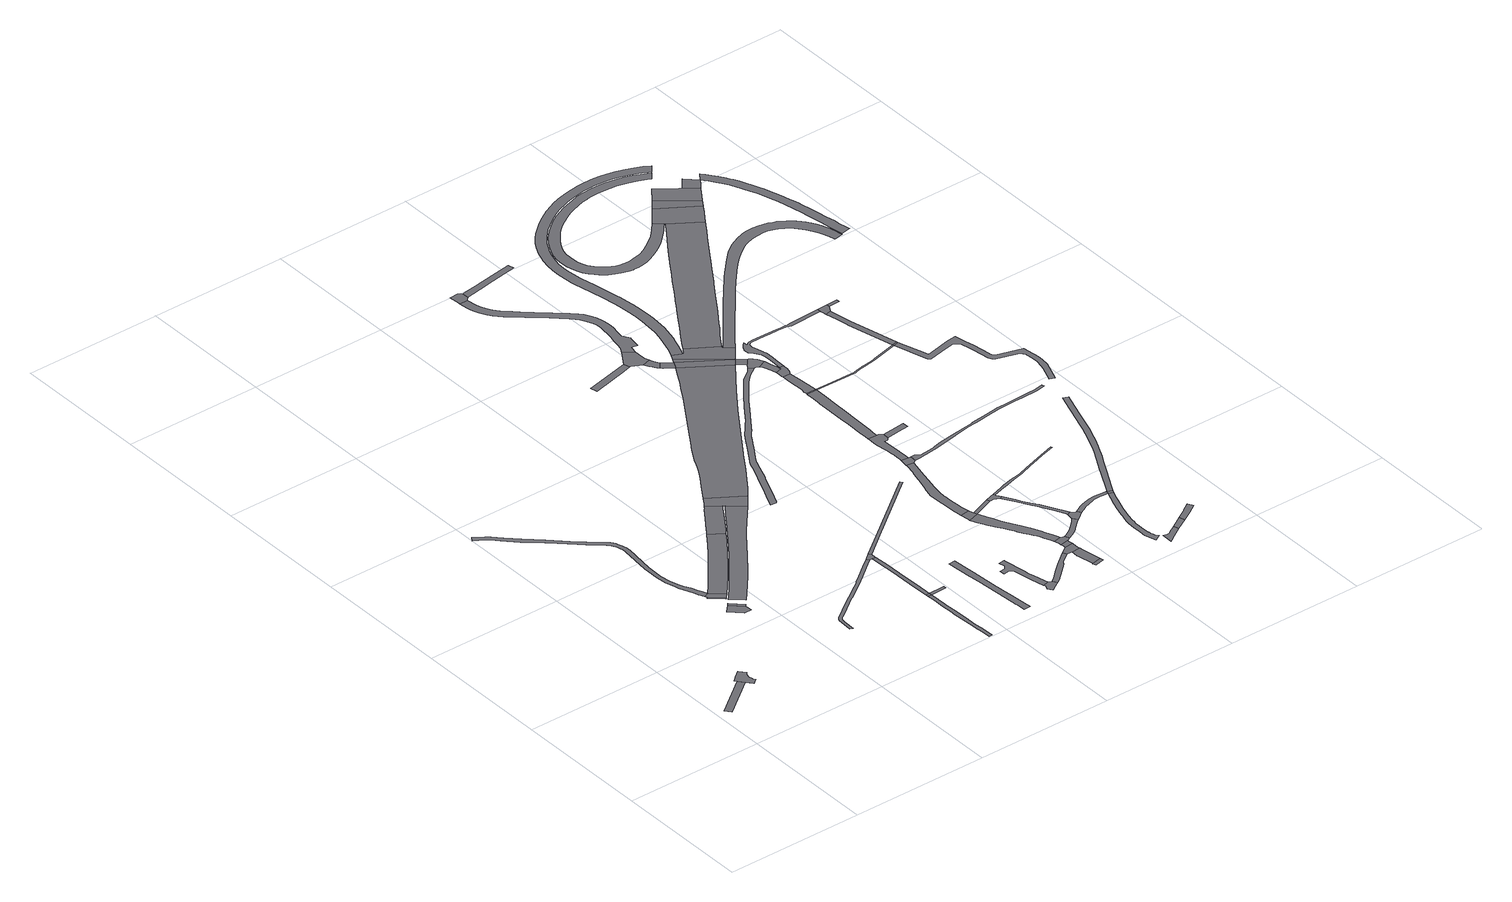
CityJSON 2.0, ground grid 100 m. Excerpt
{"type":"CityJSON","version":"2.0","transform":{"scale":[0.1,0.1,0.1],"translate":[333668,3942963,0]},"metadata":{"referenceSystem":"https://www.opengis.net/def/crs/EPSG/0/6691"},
"CityObjects":{
"road1":{"type":"Road","attributes":{"RoadStructureAttribute.sectionType":"1"},"geometry":[{"type":"MultiSurface","lod":"1","boundaries":[[[0,1,2,3]]]}]},
"road2":{"type":"Road","geometry":[{"type":"MultiSurface","lod":"1","boundaries":[[[4,5,6,7,3,2,8,9,10,11,12,13,14,15,16,17]]]}]},
"road3":{"type":"Road","attributes":{"RoadStructureAttribute.sectionType":"1"},"geometry":[{"type":"MultiSurface","lod":"1","boundaries":[[[18,19,20,21,22,23,24,25,26,27,28,29,30,31,32,33,34,35,36,37,38,39,40,41,42,43,44,45,46,47,48,49,50,51,52,53,54,55,56,57,58,59,60,61,62,63,64,65,66,67,68,69,70,71,72,73,74]]]}]},
"road4":{"type":"Road","geometry":[{"type":"MultiSurface","lod":"1","boundaries":[[[75,76,77,78,79,80,81]]]}]},
"road5":{"type":"Road","geometry":[{"type":"MultiSurface","lod":"1","boundaries":[[[82,83,84,85,86]]]}]},
"road6":{"type":"Road","geometry":[{"type":"MultiSurface","lod":"1","boundaries":[[[78,87,88,79]]]}]},
"road7":{"type":"Road","geometry":[{"type":"MultiSurface","lod":"1","boundaries":[[[85,89,74,73,86]]]}]},
"road8":{"type":"Road","attributes":{"function":"1","RoadStructureAttribute.sectionType":"7"},"geometry":[{"type":"MultiSurface","lod":"1","boundaries":[[[90,91,92,93,94,95,96,74,89,97,98,99,100,101,102,103]]]}]},
"road9":{"type":"Road","geometry":[{"type":"MultiSurface","lod":"1","boundaries":[[[104,105,106,107,108,109,110,111,112,113,114,115,116,117,118,119,120,121,122,123,124,125,126,127,128,129]]]}]},
"road10":{"type":"Road","attributes":{"RoadStructureAttribute.sectionType":"1"},"geometry":[{"type":"MultiSurface","lod":"1","boundaries":[[[130,131,132,133,134,135,136,137,138,139,140,141,142,143,144,145,146,147,148,149,150,151,152,153,154,155,156,157,158,159,160,161,162,163,164,165,166]]]}]},
"road11":{"type":"Road","geometry":[{"type":"MultiSurface","lod":"1","boundaries":[[[167,168,169,170,171,172,173,174,175,176,90,103]]]}]},
"road12":{"type":"Road","attributes":{"RoadStructureAttribute.sectionType":"1"},"geometry":[{"type":"MultiSurface","lod":"1","boundaries":[[[177,178,179,180,181,182,183,184,185,186,187,188,189,190,191,192,193,194]]]}]},
"road13":{"type":"Road","geometry":[{"type":"MultiSurface","lod":"1","boundaries":[[[195,186,185,196]]]}]},
"road14":{"type":"Road","geometry":[{"type":"MultiSurface","lod":"1","boundaries":[[[185,197,198,196]]]}]},
"road15":{"type":"Road","attributes":{"RoadStructureAttribute.sectionType":"1"},"geometry":[{"type":"MultiSurface","lod":"1","boundaries":[[[199,200,201,202,203,204,205,206,207,208,209,195,196]]]}]},
"road16":{"type":"Road","geometry":[{"type":"MultiSurface","lod":"1","boundaries":[[[210,171,170,104,129,211,212,213]]]}]},
"road17":{"type":"Road","geometry":[{"type":"MultiSurface","lod":"1","boundaries":[[[214,130,166,215,216,217,203,202,218,219,220]]]}]},
"road18":{"type":"Road","attributes":{"RoadStructureAttribute.sectionType":"1"},"geometry":[{"type":"MultiSurface","lod":"1","boundaries":[[[221,222,223,224,225,226,227,228,229,230,231,232,233,234,235,236,237,238,239,240]]]}]},
"road19":{"type":"Road","geometry":[{"type":"MultiSurface","lod":"1","boundaries":[[[241,242,243,244,245,246,247,248,249,250,251,252,253,254,255,256,257,258,259,260,261,262]]]}]},
"road20":{"type":"Road","geometry":[{"type":"MultiSurface","lod":"1","boundaries":[[[263,264,265,266,241,262,267,268]]]}]},
"road21":{"type":"Road","attributes":{"RoadStructureAttribute.sectionType":"1"},"geometry":[{"type":"MultiSurface","lod":"1","boundaries":[[[269,270,271,272,214,220]]]}]},
"road22":{"type":"Road","attributes":{"RoadStructureAttribute.sectionType":"1"},"geometry":[{"type":"MultiSurface","lod":"1","boundaries":[[[273,274,275,276,277,278,279,266,265,280,281,282,283,284,285]]]}]},
"road23":{"type":"Road","attributes":{"function":"1","RoadStructureAttribute.sectionType":"1"},"geometry":[{"type":"MultiSurface","lod":"1","boundaries":[[[286,287,288,289,290,291,292,293,294,295,296,297,298,299,300,301,302,303,304,305,306,307,213,212,308,309,310,311,312,313,314,315,316,317,318]]]}]},
"road24":{"type":"Road","attributes":{"RoadStructureAttribute.sectionType":"1"},"geometry":[{"type":"MultiSurface","lod":"1","boundaries":[[[319,320,321,322,323]]]}]},
"road25":{"type":"Road","attributes":{"RoadStructureAttribute.sectionType":"1"},"geometry":[{"type":"MultiSurface","lod":"1","boundaries":[[[324,325,326,327,328,329,330,331,332,333,334,335,336,337,338,339,340,341,342,343,344,345,346,347,348,349,350,351,352,353,354,355,356,357,358,359,360,361,362,363,364,365,366,367,368,369,370,371,372,373,374,375,376,377,378,379,380,381,382,383,384,385,386]]]}]},
"road26":{"type":"Road","geometry":[{"type":"MultiSurface","lod":"1","boundaries":[[[387,388,389,390,391,392,393]]]}]},
"road27":{"type":"Road","geometry":[{"type":"MultiSurface","lod":"1","boundaries":[[[394,395,396,397,398]]]}]},
"road28":{"type":"Road","attributes":{"RoadStructureAttribute.sectionType":"1"},"geometry":[{"type":"MultiSurface","lod":"1","boundaries":[[[399,400,401,402,403,404,405,406,407,408,409,410,411,412,413,414,415,393,392,416,417,418,419,420,421,422,423,424,425,426,427,428,429,430,431,432,433]]]}]},
"road29":{"type":"Road","geometry":[{"type":"MultiSurface","lod":"1","boundaries":[[[434,435,436,437,438,273,285,439]]]}]},
"road30":{"type":"Road","attributes":{"RoadStructureAttribute.sectionType":"1"},"geometry":[{"type":"MultiSurface","lod":"1","boundaries":[[[440,441,442,395,394,443,444,445,434,439]]]}]},
"road31":{"type":"Road","attributes":{"RoadStructureAttribute.sectionType":"1"},"geometry":[{"type":"MultiSurface","lod":"1","boundaries":[[[446,438,437,447,448,449,450]]]}]},
"road32":{"type":"Road","geometry":[{"type":"MultiSurface","lod":"1","boundaries":[[[451,452,453,454,433,432,455,456,450,449,457]]]}]},
"road33":{"type":"Road","attributes":{"RoadStructureAttribute.sectionType":"1"},"geometry":[{"type":"MultiSurface","lod":"1","boundaries":[[[458,459,460,461,462,463,464,465,466,467,468,469,470,471,472,473,474,475,476,477,478,479,389,388,480,481,482,483,484,485,486,487,488,489,490,491,492]]]}]},
"road34":{"type":"Road","attributes":{"RoadStructureAttribute.sectionType":"1"},"geometry":[{"type":"MultiSurface","lod":"1","boundaries":[[[493,494,387,393]]]}]},
"road35":{"type":"Road","geometry":[{"type":"MultiSurface","lod":"1","boundaries":[[[495,496,497,498,499,500,501]]]}]},
"road36":{"type":"Road","geometry":[{"type":"MultiSurface","lod":"1","boundaries":[[[319,323,502,503,504,505,506,507,508,509,510]]]}]},
"road37":{"type":"Road","attributes":{"RoadStructureAttribute.sectionType":"1"},"geometry":[{"type":"MultiSurface","lod":"1","boundaries":[[[509,511,512,513,514,515,516,517,518,519,520,521,522,523,524,525,526,527,528,529,530,531,532,533,534,535,536,537,538,539,540,541,542,543,498,497,544,545,546,547,548,549,550,551,552,553,554,555,556,557,558,559,560,561,562,563,564,565,566,567,568,569,570,510]]]}]},
"road38":{"type":"Road","attributes":{"RoadStructureAttribute.sectionType":"1"},"geometry":[{"type":"MultiSurface","lod":"1","boundaries":[[[571,572,573,574,504,503,575,576,577,578,579,580]]]}]},
"road39":{"type":"Road","geometry":[{"type":"MultiSurface","lod":"1","boundaries":[[[581,582,583,584,585,586,587,494,493,588,589,590,591,592,593]]]}]},
"road40":{"type":"Road","attributes":{"RoadStructureAttribute.sectionType":"1"},"geometry":[{"type":"MultiSurface","lod":"1","boundaries":[[[594,595,596,597,598,599,600,601,602,603,604,605,606,607,451,457]]]}]},
"road41":{"type":"Road","geometry":[{"type":"MultiSurface","lod":"1","boundaries":[[[608,609,458,492,610,611,612]]]}]},
"road42":{"type":"Road","attributes":{"function":"1","RoadStructureAttribute.sectionType":"1"},"geometry":[{"type":"MultiSurface","lod":"1","boundaries":[[[613,614,615,616,571,580,617,618,318]]]}]},
"road43":{"type":"Road","attributes":{"RoadStructureAttribute.sectionType":"1"},"geometry":[{"type":"MultiSurface","lod":"1","boundaries":[[[619,620,621,622,623,624,625,626,627,628,629,630,631,632,633,581,593]]]}]},
"road44":{"type":"Road","geometry":[{"type":"MultiSurface","lod":"1","boundaries":[[[634,635,636,637,638,639,640,641,642,643,644,645,646,647,648,608,612,649,650,651,652,653,654,655]]]}]},
"road45":{"type":"Road","geometry":[{"type":"MultiSurface","lod":"1","boundaries":[[[598,656,657,658,659,660,661,662,628,627,663,664,599]]]}]},
"road46":{"type":"Road","attributes":{"RoadStructureAttribute.sectionType":"1"},"geometry":[{"type":"MultiSurface","lod":"1","boundaries":[[[499,665,666,667,668,669,670,671,672,673,674,500]]]}]},
"road47":{"type":"Road","geometry":[{"type":"MultiSurface","lod":"1","boundaries":[[[317,675,613,318]]]}]},
"road48":{"type":"Road","attributes":{"RoadStructureAttribute.sectionType":"1"},"geometry":[{"type":"MultiSurface","lod":"1","boundaries":[[[676,677,678,679,680,681,682,683,684,685,686,687,688,689,690,691,692,638,637]]]}]},
"road49":{"type":"Road","geometry":[{"type":"MultiSurface","lod":"1","boundaries":[[[613,675,693,694]]]}]},
"road50":{"type":"Road","attributes":{"RoadStructureAttribute.sectionType":"1"},"geometry":[{"type":"MultiSurface","lod":"1","boundaries":[[[695,696,697,634,655]]]}]},
"road51":{"type":"Road","attributes":{"function":"1","RoadStructureAttribute.sectionType":"1"},"geometry":[{"type":"MultiSurface","lod":"1","boundaries":[[[693,698,699,700,701,702,703,704,705,706,707,708,709,710,711,712,713,714,715,716,717,694]]]}]},
"road52":{"type":"Road","attributes":{"RoadStructureAttribute.sectionType":"1"},"geometry":[{"type":"MultiSurface","lod":"1","boundaries":[[[718,719,720,721,722,723,724,725,726,727,728,729,730,731,732,733,734,735,736,737,738,739,659,658]]]}]},
"road53":{"type":"Road","geometry":[{"type":"MultiSurface","lod":"1","boundaries":[[[740,741,683,682]]]}]},
"road54":{"type":"Road","attributes":{"RoadStructureAttribute.sectionType":"6"},"geometry":[{"type":"MultiSurface","lod":"1","boundaries":[[[742,743,744,745,746,747,748,749,750,751]]]}]},
"road55":{"type":"Road","attributes":{"RoadStructureAttribute.sectionType":"1"},"geometry":[{"type":"MultiSurface","lod":"1","boundaries":[[[752,753,754,755,756,757,758,759,760,761,762,763,764,765,766,767,768,769,770,771,772,773,774,775,776,777,778,779,780,781,782,783,784,785,786,787,788,789,727]]]}]},
"road56":{"type":"Road","geometry":[{"type":"MultiSurface","lod":"1","boundaries":[[[790,791,675,317,792,793,794]]]}]},
"road57":{"type":"Road","attributes":{"RoadStructureAttribute.sectionType":"1"},"geometry":[{"type":"MultiSurface","lod":"1","boundaries":[[[795,796,797,798,741,740,799,800,801,802]]]}]},
"road58":{"type":"Road","attributes":{"RoadStructureAttribute.sectionType":"1"},"geometry":[{"type":"MultiSurface","lod":"1","boundaries":[[[803,804,805,806,807,808,809,810,811,812,813,814,815,816,817,818,819,820,585,584]]]}]},
"road59":{"type":"Road","geometry":[{"type":"MultiSurface","lod":"1","boundaries":[[[821,822,823,824,825,826,827,828,829,830,831,832,833,790,794,324,386]]]}]},
"road60":{"type":"Road","attributes":{"RoadStructureAttribute.sectionType":"1"},"geometry":[{"type":"MultiSurface","lod":"1","boundaries":[[[826,834,835,836,837,838,839,840,841,842,843,844,827]]]}]},
"road61":{"type":"Road","geometry":[{"type":"MultiSurface","lod":"1","boundaries":[[[845,840,839,846,847,802,801,848,849,850,851,852,853,854]]]}]},
"road62":{"type":"Road","geometry":[{"type":"MultiSurface","lod":"1","boundaries":[[[855,856,751,750]]]}]},
"road63":{"type":"Road","geometry":[{"type":"MultiSurface","lod":"1","boundaries":[[[789,857,858,728,727]]]}]},
"road64":{"type":"Road","attributes":{"RoadStructureAttribute.sectionType":"6"},"geometry":[{"type":"MultiSurface","lod":"1","boundaries":[[[859,860,861,862,863,856,855]]]}]},
"road65":{"type":"Road","attributes":{"RoadStructureAttribute.sectionType":"1"},"geometry":[{"type":"MultiSurface","lod":"1","boundaries":[[[864,865,866,867,868,869,870,871,872,873,874,875,876,877,878,879,880,881,882,883,884,885,886,887,888,889,890,891,892,893,894,895,896,897,898,899,611,610]]]}]},
"road66":{"type":"Road","attributes":{"RoadStructureAttribute.sectionType":"1"},"geometry":[{"type":"MultiSurface","lod":"1","boundaries":[[[900,901,902,903,904,905,906,907,908,909,910,911,912,740,682,913,914,915,916,917,918,919,920,921,922,923]]]}]},
"road67":{"type":"Road","geometry":[{"type":"MultiSurface","lod":"1","boundaries":[[[924,925,926,927,928,929,930,931,932,933,934,935,936,937,938,939,940,941,942,943,944,945,946,947,948,949,950,951,952,953,954,955,956,957,958,959,960,961,962,963,845,854,964,965,966,967,968,969,970,971,972,973,974,975,976,977,978,979,980,981,982,983,984,985,986,987,988,989,990,991,992,993,994,995,996]]]}]},
"road68":{"type":"Road","attributes":{"RoadStructureAttribute.sectionType":"1"},"geometry":[{"type":"MultiSurface","lod":"1","boundaries":[[[857,997,998,999,1000,1001,1002,1003,1004,1005,1006,1007,1008,1009,1010,1011,1012,1013,1014,1015,1016,1017,1018,1019,1020,1021,1022,1023,1024,1025,1026,858]]]}]},
"road69":{"type":"Road","attributes":{"function":"1","RoadStructureAttribute.sectionType":"1"},"geometry":[{"type":"MultiSurface","lod":"1","boundaries":[[[1027,1028,1029,1030,1031,1032,1033,1034,1035,1036,1037,1038,1039,1040,1041,1042,1043,1044,1045,709,708,1046,1047,1048,1049,1050,1051,1052,1053,1054,1055,1056,1057,1058,1059,1060,1061,1062,1063,1064,1065,1066,1067]]]}]},
"road70":{"type":"Road","attributes":{"function":"1","RoadStructureAttribute.sectionType":"1"},"geometry":[{"type":"MultiSurface","lod":"1","boundaries":[[[1068,1069,1070,1071,1072,1073,1074,1075,1076,1077,1078,1079,1080,1081,1082,1083,1084,1085,1086,1087,1088,1089,1090,1091,1092,1093,1094,1095,1096,1097,1098,1099,1100,1101,1102,1103,1104,1105,1106,1107,1108,1109,1110,1111,1112,1113,1114,1115,717,716,1116,1117,1118,1119,1120,1121,1122,1123,1124,1125,1126,1127,1128,1129,1130,1131,1132,1133,1134,1135,1136,1137,1138,1139,1140,1141,1142,1143,1144,1145,1146,1147,1148,1149,1150,1151,1152,1153,1154,1155,1156,1157,1158,1159,1160,1161,1162,1163,1164,1165,1166,1167,1168,1169,1170,1171,1172,1173,1174,1175,1176,1177,1178,1179,1180]]]}]},
"road71":{"type":"Road","geometry":[{"type":"MultiSurface","lod":"1","boundaries":[[[1181,1182,900,923]]]}]},
"road72":{"type":"Road","attributes":{"RoadStructureAttribute.sectionType":"1"},"geometry":[{"type":"MultiSurface","lod":"1","boundaries":[[[1183,1184,1185,1186,1187,1188,1189,1190,1191,1192,900,1182]]]}]},
"road73":{"type":"Road","geometry":[{"type":"MultiSurface","lod":"1","boundaries":[[[1193,1194,1195,1188,1187,1196,1197,1198,1199,924,996]]]}]},
"road74":{"type":"Road","attributes":{"function":"1","RoadStructureAttribute.sectionType":"1"},"geometry":[{"type":"MultiSurface","lod":"1","boundaries":[[[1200,1201,1202,1203,1204,1205,1206,1207,1208,1209,1210,1211,1212,1213,1214,1215,1216,1217,1218,1219,1220,1221,1222,1223,1224,1225,1226,1227,1228,1229,1230,1231,1232,1233,1234,1235,1236,1237,1238,1239,1240,1241,1242,1243,1244,1245,1246,1247,1248,1249,1250,1251,1252,1253,1254,1255,1256,1257,1258,1259,1260,1261,1262,1263,1264,1265,1266,1267,1268,1269,1270,1271,1272,1273,1274,1275,1276,1277,1278,1279,1280,1281,1282,1283,1284,1285,1286,1287,1288,1289,1290,1291,1292,1293,1294,1295,1296,1297,1298,1299,1300,1301,1302,1303,1304,1305,1306,1307,1308,1309]]]}]},
"road75":{"type":"Road","attributes":{"function":"1","RoadStructureAttribute.sectionType":"1"},"geometry":[{"type":"MultiSurface","lod":"1","boundaries":[[[702,1310,1311,1312,1313,1314,1315,1316,1317,1318,1319,1320,1321,1322,1323,1324,1325,1326,1327,1328,1329,1330,1331,1332,1333,1334,1335,1336,1337,1338,1339,1340,1341,1342,1343,1344,1345,1346,1347,1348,1349,1350,1351,1352,1353,1354,1355,1356,1357,1358,1359,1360,1361,1362,1363,1364,1365,1366,1367,1368,1369,1370,1371,1372,1373,1374,1375,1376,1377,1378,1379,1380,1381,1382,1383,1384,1385,1386,1387,1388,1389,1390,1391,703]]]}]},
"road76":{"type":"Road","geometry":[{"type":"MultiSurface","lod":"1","boundaries":[[[1392,1393,1199,1198]]]}]},
"road77":{"type":"Road","attributes":{"RoadStructureAttribute.sectionType":"1"},"geometry":[{"type":"MultiSurface","lod":"1","boundaries":[[[1394,1395,1396,1397,1398,1399,1400,1401,1402,1403,1404,1405,1406,1407,1408,1409,1410,1411,1412,1413,1414,1415,1416,1417,1418,1419,1181,923,1420,1421,1422,1423,1424,1425,1426,1427,1428,1429,1430,1431,1432,1433,1434,1435,1436,1437,1438,1439,1440,1441,1442,1443,1444,1445,1446,1447,1448,1449,1450,1451,1452,1453,1454,1455,1456]]]}]},
"road78":{"type":"Road","geometry":[{"type":"MultiSurface","lod":"1","boundaries":[[[1457,1458,1459,1460,1309,1308,1461,1462,1463,1067,1066,1464,1465,1466,1467]]]}]},
"road79":{"type":"Road","attributes":{"function":"1","RoadStructureAttribute.sectionType":"1"},"geometry":[{"type":"MultiSurface","lod":"1","boundaries":[[[1468,1469,1470,1457,1467]]]}]},
"road80":{"type":"Road","geometry":[{"type":"MultiSurface","lod":"1","boundaries":[[[1471,1472,1473,1474,1469,1468,1475,1476,1477,1478,1479,1480,1481]]]}]},
"road81":{"type":"Road","geometry":[{"type":"MultiSurface","lod":"1","boundaries":[[[1482,1479,1478,1483,1484,1485]]]}]},
"road82":{"type":"Road","geometry":[{"type":"MultiSurface","lod":"1","boundaries":[[[1486,1487,1488,1489,1490,1491,1492,1493,1494,1495,1496,1497,1498,1499,1500,1501,1502,1503,1504,1505,1506,1507,1508,1509,1510,1511,1512,1513,1514,1515,1516,1517,1518,1519,1520,1521,1522,1523,1524,1525,1526,1527,1528,1529,1530,1531,1532,1533,1534,1535,1536,1537,1538,1539,1540,1541]]]}]}
},
"vertices":[
[69,409,0],[99,369,0],[364,568,0],[333,607,0],
[403,693,0],[381,675,0],[364,661,0],[321,623,0],[399,524,0],[434,552,0],[428,563,0],[426,574,0],[423,584,0],[421,596,0],[421,609,0],[425,623,0],[432,636,0],[441,648,0],
[775,1516,0],[765,1540,0],[745,1587,0],[724,1629,0],[715,1647,0],[706,1669,0],[688,1732,0],[681,1805,0],[682,1926,0],[708,2149,0],[707,2180,0],[700,2213,0],[689,2247,0],[684,2259,0],[675,2273,0],[664,2289,0],[649,2304,0],[582,2361,0],[552,2387,0],[513,2421,0],[367,2566,0],[255,2667,0],[176,2750,0],[122,2807,0],[96,2827,0],[25,2873,0],[5,2844,0],[75,2798,0],[98,2781,0],[145,2732,0],[231,2642,0],[344,2540,0],[405,2487,0],[493,2398,0],[533,2363,0],[560,2340,0],[628,2281,0],[642,2268,0],[650,2256,0],[657,2245,0],[661,2235,0],[671,2205,0],[677,2177,0],[678,2151,0],[652,1928,0],[650,1803,0],[659,1727,0],[678,1654,0],[686,1632,0],[704,1589,0],[712,1567,0],[726,1533,0],[739,1499,0],[740,1497,0],[750,1473,0],[755,1461,0],[792,1477,0],
[888,1163,0],[889,1183,0],[889,1207,0],[889,1217,0],[805,1294,0],[757,1241,0],[840,1164,0],
[755,1435,0],[843,1354,0],[844,1354,0],[852,1364,0],[762,1443,0],
[902,1232,0],[819,1309,0],
[882,1397,0],
[1191,1982,0],[1124,1888,0],[1067,1813,0],[997,1724,0],[931,1642,0],[872,1570,0],[848,1541,0],[931,1453,0],[1008,1545,0],[1104,1666,0],[1147,1722,0],[1163,1744,0],[1245,1852,0],[1289,1914,0],
[1476,2156,0],[1416,2073,0],[1370,2008,0],[1219,1798,0],[1198,1770,0],[1169,1732,0],[1165,1727,0],[1162,1723,0],[1085,1624,0],[941,1447,0],[869,1364,0],[849,1341,0],[934,1267,0],[977,1316,0],[1044,1395,0],[1099,1460,0],[1179,1560,0],[1205,1595,0],[1267,1676,0],[1282,1695,0],[1343,1775,0],[1347,1781,0],[1402,1852,0],[1466,1927,0],[1524,1995,0],[1583,2063,0],
[1796,1148,0],[1786,1139,0],[1726,1093,0],[1644,1030,0],[1593,991,0],[1581,980,0],[1548,956,0],[1504,928,0],[1449,889,0],[1396,853,0],[1330,807,0],[1294,780,0],[1264,757,0],[1257,750,0],[1252,742,0],[1247,730,0],[1239,617,0],[1262,608,0],[1263,696,0],[1267,726,0],[1272,733,0],[1281,741,0],[1288,746,0],[1294,751,0],[1311,763,0],[1360,799,0],[1412,837,0],[1457,867,0],[1469,875,0],[1545,928,0],[1599,966,0],[1621,983,0],[1663,1016,0],[1715,1057,0],[1768,1096,0],[1797,1119,0],[1811,1128,0],
[1316,1951,0],[1406,2080,0],[1447,2140,0],[1464,2163,0],[1371,2230,0],[1353,2205,0],[1350,2206,0],[1262,2080,0],[1253,2069,0],[1201,1995,0],
[1894,11,0],[1889,93,0],[1885,149,0],[1884,166,0],[1880,270,0],[1877,356,0],[1875,417,0],[1874,458,0],[1872,586,0],[1844,585,0],[1846,527,0],[1848,447,0],[1850,356,0],[1851,340,0],[1860,153,0],[1862,120,0],[1866,71,0],[1869,10,0],
[1844,608,0],[1869,609,0],
[1987,590,0],[1986,612,0],
[1868,728,0],[1866,853,0],[1861,1014,0],[1855,1126,0],[1829,1125,0],[1830,1120,0],[1831,1106,0],[1832,1046,0],[1836,942,0],[1839,833,0],[1841,718,0],
[1392,2258,0],[1597,2079,0],[1654,2149,0],[1421,2303,0],
[1842,1183,0],[1816,1130,0],[1821,1131,0],[1825,1131,0],[1855,1129,0],[1855,1142,0],[1855,1167,0],
[2271,104,0],[2266,158,0],[2255,290,0],[2252,322,0],[2249,355,0],[2248,369,0],[2245,407,0],[2233,579,0],[2230,606,0],[2229,614,0],[2225,660,0],[2216,785,0],[2170,782,0],[2184,599,0],[2185,588,0],[2191,518,0],[2204,355,0],[2218,174,0],[2219,173,0],[2224,101,0],
[2523,244,0],[2516,270,0],[2499,354,0],[2498,356,0],[2491,395,0],[2485,429,0],[2474,496,0],[2469,534,0],[2461,582,0],[2458,597,0],[2417,591,0],[2423,548,0],[2405,525,0],[2367,521,0],[2370,485,0],[2413,489,0],[2435,471,0],[2447,398,0],[2455,354,0],[2461,324,0],[2473,272,0],[2483,233,0],
[2497,155,0],[2530,175,0],[2573,202,0],[2553,233,0],[2487,216,0],[2477,188,0],
[2027,1299,0],[2501,1663,0],[2489,1678,0],[2007,1309,0],
[2796,433,0],[2792,430,0],[2769,413,0],[2715,373,0],[2693,354,0],[2630,299,0],[2581,255,0],[2598,218,0],[2665,278,0],[2723,329,0],[2738,354,0],[2742,360,0],[2813,410,0],
[2156,3484,0],[2119,3419,0],[2118,3417,0],[2117,3415,0],[2112,3406,0],[2087,3366,0],[2068,3335,0],[2005,3233,0],[1935,3126,0],[1879,3040,0],[1827,2960,0],[1790,2905,0],[1742,2831,0],[1697,2761,0],[1662,2706,0],[1640,2665,0],[1617,2619,0],[1597,2579,0],[1572,2534,0],[1541,2483,0],[1494,2413,0],[1442,2334,0],[1705,2214,0],[1761,2294,0],[1820,2380,0],[1917,2523,0],[1922,2531,0],[2064,2738,0],[2196,2924,0],[2320,3094,0],[2399,3198,0],[2490,3316,0],[2180,3526,0],
[1950,3759,0],[1625,3680,0],[1637,3631,0],[1904,3696,0],[1962,3710,0],
[2526,3240,0],[2507,3214,0],[2427,3155,0],[2373,3088,0],[2316,3018,0],[2248,2927,0],[2183,2836,0],[2156,2798,0],[2133,2771,0],[2091,2722,0],[2072,2700,0],[2057,2681,0],[2040,2655,0],[1984,2568,0],[1935,2491,0],[1884,2412,0],[1883,2408,0],[1880,2401,0],[1864,2355,0],[1845,2307,0],[1827,2265,0],[1804,2216,0],[1759,2113,0],[1732,2053,0],[1702,1982,0],[1744,1979,0],[1754,1984,0],[1776,2038,0],[1795,2083,0],[1807,2110,0],[1837,2180,0],[1852,2217,0],[1868,2250,0],[1892,2306,0],[1918,2379,0],[1925,2396,0],[1929,2407,0],[1931,2410,0],[1939,2426,0],[1973,2478,0],[2013,2539,0],[2039,2580,0],[2059,2613,0],[2081,2646,0],[2100,2670,0],[2121,2695,0],[2136,2715,0],[2151,2736,0],[2175,2770,0],[2217,2830,0],[2251,2875,0],[2257,2883,0],[2278,2912,0],[2316,2965,0],[2380,3046,0],[2411,3084,0],[2437,3117,0],[2456,3136,0],[2471,3150,0],[2487,3165,0],[2525,3192,0],[2548,3207,0],[2560,3214,0],
[2638,1122,0],[2627,1160,0],[2561,1150,0],[2566,1101,0],[2566,1100,0],[2569,1075,0],[2646,1100,0],
[2942,239,0],[2873,225,0],[2868,222,0],[2879,202,0],[2947,216,0],
[2881,603,0],[2870,636,0],[2856,670,0],[2841,706,0],[2824,741,0],[2809,774,0],[2795,802,0],[2776,834,0],[2775,836,0],[2754,877,0],[2718,941,0],[2707,962,0],[2704,969,0],[2699,980,0],[2696,992,0],[2692,1002,0],[2674,1039,0],[2584,1032,0],[2590,1020,0],[2604,993,0],[2623,958,0],[2655,907,0],[2675,872,0],[2695,837,0],[2712,807,0],[2720,792,0],[2742,754,0],[2762,719,0],[2776,698,0],[2779,692,0],[2796,669,0],[2811,629,0],[2829,583,0],[2836,565,0],[2890,575,0],
[2913,410,0],[2912,412,0],[2910,444,0],[2909,474,0],[2849,472,0],[2849,405,0],
[2849,353,0],[2849,340,0],[2872,232,0],[2930,297,0],[2920,353,0],[2917,377,0],
[2849,489,0],[2908,501,0],[2905,515,0],[2905,519,0],[2847,509,0],
[2919,567,0],[2910,567,0],[2902,567,0],[2896,571,0],[2841,547,0],[2844,528,0],[2935,535,0],
[2636,1792,0],[2635,1783,0],[2631,1753,0],[2626,1737,0],[2619,1710,0],[2614,1691,0],[2609,1671,0],[2607,1666,0],[2595,1620,0],[2582,1574,0],[2568,1527,0],[2561,1506,0],[2559,1498,0],[2552,1466,0],[2550,1457,0],[2547,1442,0],[2547,1422,0],[2548,1408,0],[2549,1337,0],[2549,1331,0],[2552,1256,0],[2554,1226,0],[2617,1215,0],[2615,1246,0],[2613,1268,0],[2610,1313,0],[2612,1368,0],[2607,1369,0],[2612,1419,0],[2617,1461,0],[2623,1499,0],[2632,1533,0],[2656,1637,0],[2653,1638,0],[2689,1785,0],
[2799,1158,0],[2790,1181,0],
[1563,5003,0],[1566,4926,0],[1567,4913,0],[1628,4915,0],[1649,4940,0],[1647,4987,0],[1624,5005,0],
[1972,3713,0],[2043,3676,0],[2104,3693,0],[2101,3705,0],[2095,3727,0],[2091,3755,0],[2090,3783,0],[2093,3820,0],[2021,3867,0],
[2101,3862,0],[2103,3872,0],[2147,3865,0],[2163,3954,0],[2164,3955,0],[2134,4010,0],[2142,4062,0],[2150,4107,0],[2153,4142,0],[2153,4169,0],[2149,4199,0],[2145,4224,0],[2136,4257,0],[2123,4293,0],[2111,4316,0],[2096,4339,0],[2073,4366,0],[2036,4403,0],[1956,4476,0],[1868,4554,0],[1804,4613,0],[1769,4644,0],[1744,4666,0],[1725,4684,0],[1713,4698,0],[1696,4718,0],[1683,4736,0],[1667,4760,0],[1658,4782,0],[1647,4808,0],[1638,4834,0],[1633,4857,0],[1630,4887,0],[1568,4881,0],[1571,4851,0],[1578,4818,0],[1585,4790,0],[1598,4759,0],[1623,4710,0],[1644,4683,0],[1666,4657,0],[1692,4630,0],[1793,4543,0],[1907,4443,0],[1996,4355,0],[2023,4328,0],[2042,4306,0],[2056,4285,0],[2068,4261,0],[2080,4224,0],[2087,4199,0],[2089,4177,0],[2089,4148,0],[2086,4120,0],[2081,4082,0],[2073,4042,0],[2061,3989,0],[2053,3946,0],[2045,3910,0],[2043,3901,0],
[2135,3630,0],[2127,3642,0],[2114,3665,0],[2106,3688,0],[2048,3663,0],[2060,3641,0],[2074,3621,0],[2081,3609,0],[2090,3596,0],[2100,3585,0],
[2884,1153,0],[2864,1187,0],[2864,1189,0],[2864,1191,0],[2859,1206,0],[2841,1200,0],[2837,1199,0],[2811,1160,0],[2823,1160,0],[2836,1159,0],[2846,1154,0],[2855,1148,0],[2864,1141,0],
[2987,562,0],[3014,581,0],[3025,592,0],[3079,640,0],[3102,658,0],[3075,692,0],[3065,678,0],[3056,665,0],[3025,637,0],[3010,622,0],[3008,621,0],[2981,600,0],[2951,582,0],[2931,571,0],
[2643,1852,0],[2640,1818,0],[2714,1799,0],[2715,1847,0],[2698,1847,0],
[2207,3576,0],[2170,3602,0],[2153,3612,0],[2140,3624,0],[2115,3571,0],[2138,3554,0],
[2872,1130,0],[2914,1060,0],[2923,1045,0],[2976,959,0],[2993,929,0],[3011,896,0],[3046,827,0],[3079,760,0],[3084,742,0],[3109,755,0],[3052,868,0],[3013,938,0],[3008,948,0],[2954,1032,0],[2931,1073,0],
[2734,2143,0],[2716,2159,0],[2713,2163,0],[2697,2165,0],[2631,2166,0],[2630,2136,0],[2630,2106,0],[2633,2069,0],[2638,2022,0],[2642,1987,0],[2643,1954,0],[2645,1927,0],[2645,1895,0],[2645,1892,0],[2643,1858,0],[2698,1874,0],[2696,1940,0],[2694,2003,0],[2692,2081,0],[2714,2081,0],[2719,2080,0],[2733,2101,0],
[3117,670,0],[3140,686,0],[3165,703,0],[3148,731,0],[3137,731,0],[3126,736,0],[3114,746,0],[3084,725,0],[3080,706,0],
[1816,4967,0],[1817,4967,0],[1885,4978,0],[1986,4995,0],[2074,5008,0],[2066,5054,0],[1957,5036,0],[1830,5016,0],[1767,5006,0],[1724,4999,0],
[2526,3362,0],
[2697,2230,0],[2702,2231,0],[2705,2353,0],[2708,2523,0],[2710,2582,0],[2712,2688,0],[2714,2784,0],[2640,2785,0],[2639,2721,0],[2639,2660,0],[2635,2660,0],[2634,2591,0],[2635,2444,0],[2635,2382,0],[2635,2365,0],[2632,2238,0],[2631,2191,0],
[2531,3369,0],[2225,3609,0],
[2829,2111,0],[2910,2119,0],[2906,2160,0],
[2563,3409,0],[2565,3411,0],[2566,3413,0],[2600,3456,0],[2606,3464,0],[2549,3509,0],[2547,3508,0],[2545,3510,0],[2544,3512,0],[2546,3518,0],[2549,3526,0],[2345,3657,0],[2338,3646,0],[2323,3622,0],[2317,3615,0],[2314,3612,0],[2310,3613,0],[2309,3615,0],[2309,3619,0],[2244,3650,0],
[3190,717,0],[3194,720,0],[3224,734,0],[3263,750,0],[3299,762,0],[3316,766,0],[3341,768,0],[3366,769,0],[3387,767,0],[3425,762,0],[3428,787,0],[3374,793,0],[3341,794,0],[3328,794,0],[3302,791,0],[3280,787,0],[3252,780,0],[3236,776,0],[3226,772,0],[3214,768,0],[3200,760,0],[3186,753,0],
[2714,2792,0],[2640,2793,0],
[3469,197,0],[3447,183,0],[3432,182,0],[3418,185,0],[3405,189,0],[3403,107,0],[3413,116,0],[3458,144,0],[3530,188,0],[3520,228,0],
[3417,744,0],[3407,717,0],[3387,664,0],[3378,639,0],[3375,628,0],[3354,558,0],[3336,493,0],[3334,488,0],[3325,451,0],[3318,420,0],[3316,365,0],[3316,309,0],[3316,262,0],[3342,181,0],[3385,205,0],[3375,215,0],[3368,229,0],[3363,243,0],[3361,258,0],[3359,275,0],[3357,275,0],[3355,299,0],[3355,309,0],[3353,343,0],[3353,371,0],[3355,399,0],[3358,422,0],[3363,451,0],[3373,493,0],[3384,536,0],[3393,566,0],[3406,608,0],[3415,637,0],[3426,665,0],[3437,696,0],[3448,725,0],[3448,726,0],[3458,749,0],
[2586,3320,0],[2571,3331,0],[2491,3316,0],[2537,3285,0],[2552,3275,0],
[2641,2966,0],[2643,2899,0],[2643,2842,0],[2640,2814,0],[2713,2808,0],[2704,2927,0],[2697,3026,0],[2640,3025,0],
[2867,1192,0],[2960,1218,0],[2969,1221,0],[3063,1248,0],[3143,1269,0],[3239,1303,0],[3267,1313,0],[3365,1344,0],[3468,1374,0],[3465,1384,0],[3327,1342,0],[3239,1315,0],[3209,1305,0],[3128,1277,0],[3041,1261,0],[3011,1253,0],[2975,1242,0],[2945,1233,0],
[2566,3217,0],[2573,3217,0],[2575,3217,0],[2581,3216,0],[2588,3212,0],[2594,3207,0],[2653,3233,0],[2640,3263,0],[2633,3278,0],[2630,3281,0],[2614,3298,0],[2609,3302,0],[2594,3314,0],
[2600,3201,0],[2609,3185,0],[2617,3165,0],[2626,3140,0],[2631,3117,0],[2636,3092,0],[2685,3106,0],[2677,3143,0],[2668,3184,0],[2662,3207,0],[2655,3230,0],
[2689,3121,0],[2638,3070,0],[2639,3038,0],[2699,3033,0],[2705,3042,0],[2710,3053,0],[2714,3068,0],[2718,3085,0],[2718,3112,0],[2719,3120,0],
[3616,239,0],[3608,281,0],
[3469,771,0],[3436,786,0],
[3693,286,0],[3760,327,0],[3736,364,0],[3679,328,0],[3681,324,0],
[2755,1803,0],[2777,1805,0],[2906,1821,0],[3080,1855,0],[3139,1865,0],[3207,1877,0],[3248,1882,0],[3272,1885,0],[3400,1902,0],[3453,1909,0],[3473,1911,0],[3605,1914,0],[3663,1916,0],[3787,1918,0],[3850,1933,0],[3845,1951,0],[3796,1938,0],[3786,1937,0],[3775,1937,0],[3736,1935,0],[3647,1933,0],[3540,1929,0],[3468,1926,0],[3439,1922,0],[3395,1916,0],[3370,1913,0],[3318,1906,0],[3249,1898,0],[3241,1897,0],[3144,1883,0],[3088,1875,0],[2962,1855,0],[2901,1841,0],[2886,1838,0],[2776,1823,0],[2747,1846,0],
[3394,2873,0],[3214,2827,0],[3194,2821,0],[3135,2812,0],[3105,2808,0],[3097,2807,0],[3073,2803,0],[3049,2799,0],[3023,2792,0],[3009,2789,0],[2998,2789,0],[2961,2789,0],[2875,2788,0],[2904,2781,0],[2930,2781,0],[2967,2780,0],[3004,2780,0],[3022,2781,0],[3039,2786,0],[3060,2791,0],[3086,2794,0],[3108,2798,0],[3195,2812,0],[3396,2862,0],
[3270,3469,0],[3037,3457,0],[3012,3455,0],[3004,3455,0],[2966,3455,0],[2934,3455,0],[2744,3460,0],[2725,3460,0],[2715,3459,0],[2706,3455,0],[2698,3452,0],[2691,3445,0],[2684,3438,0],[2680,3471,0],[2661,3451,0],[2647,3432,0],[2639,3418,0],[2637,3413,0],[2637,3412,0],[2635,3408,0],[2635,3407,0],[2633,3393,0],[2633,3383,0],[2634,3375,0],[2635,3368,0],[2638,3364,0],[2649,3354,0],[2662,3341,0],[2672,3328,0],[2679,3314,0],[2682,3309,0],[2682,3307,0],[2686,3298,0],[2690,3281,0],[2690,3275,0],[2692,3258,0],[2692,3229,0],[2692,3215,0],[2691,3176,0],[2690,3145,0],[2721,3182,0],[2723,3253,0],[2723,3257,0],[2723,3270,0],[2722,3289,0],[2721,3298,0],[2718,3309,0],[2716,3318,0],[2715,3322,0],[2712,3333,0],[2699,3387,0],[2695,3399,0],[2693,3408,0],[2693,3412,0],[2693,3414,0],[2693,3417,0],[2695,3424,0],[2698,3430,0],[2704,3437,0],[2711,3442,0],[2721,3446,0],[2730,3447,0],[2824,3446,0],[2873,3445,0],[2932,3443,0],[2971,3443,0],[2998,3442,0],[2999,3442,0],[3007,3442,0],[3012,3440,0],[3017,3437,0],[3032,3428,0],[3271,3442,0],
[3484,799,0],[3533,892,0],[3567,956,0],[3615,1045,0],[3628,1067,0],[3649,1102,0],[3662,1129,0],[3671,1145,0],[3681,1164,0],[3700,1205,0],[3716,1240,0],[3732,1277,0],[3756,1338,0],[3771,1375,0],[3782,1407,0],[3833,1559,0],[3880,1698,0],[3895,1742,0],[3856,1755,0],[3842,1712,0],[3810,1617,0],[3759,1464,0],[3742,1414,0],[3723,1364,0],[3677,1250,0],[3652,1197,0],[3641,1173,0],[3572,1044,0],[3563,1028,0],[3459,829,0],
[3114,4788,0],[3108,4780,0],[3051,4701,0],[2975,4594,0],[2918,4513,0],[2896,4482,0],[2851,4415,0],[2800,4339,0],[2755,4274,0],[2745,4258,0],[2711,4207,0],[2677,4156,0],[2641,4102,0],[2591,4028,0],[2584,4016,0],[2520,3922,0],[2471,3848,0],[2416,3767,0],[2367,3691,0],[2561,3544,0],[2597,3599,0],[2598,3600,0],[2625,3639,0],[2662,3689,0],[2694,3737,0],[2764,3833,0],[2793,3874,0],[2809,3898,0],[2892,4021,0],[2943,4096,0],[2951,4108,0],[3031,4227,0],[3080,4298,0],[3141,4387,0],[3185,4451,0],[3228,4515,0],[3268,4573,0],[3302,4623,0],[3312,4637,0],[3323,4654,0],[3117,4793,0],
[3399,5369,0],[3345,5393,0],[3295,5413,0],[3234,5433,0],[3172,5447,0],[3116,5455,0],[3058,5460,0],[2990,5462,0],[2940,5459,0],[2934,5458,0],[2890,5453,0],[2837,5442,0],[2762,5423,0],[2714,5407,0],[2675,5391,0],[2620,5365,0],[2558,5327,0],[2506,5291,0],[2453,5248,0],[2415,5213,0],[2380,5176,0],[2349,5135,0],[2339,5120,0],[2323,5095,0],[2294,5034,0],[2281,4998,0],[2267,4955,0],[2253,4888,0],[2248,4839,0],[2246,4776,0],[2249,4713,0],[2256,4657,0],[2262,4624,0],[2270,4579,0],[2272,4572,0],[2302,4411,0],[2320,4306,0],[2325,4267,0],[2334,4179,0],[2335,4125,0],[2336,4114,0],[2335,4052,0],[2329,3980,0],[2322,3911,0],[2310,3853,0],[2294,3791,0],[2269,3713,0],[2250,3664,0],[2311,3625,0],[2317,3638,0],[2326,3662,0],[2340,3696,0],[2349,3720,0],[2359,3754,0],[2370,3788,0],[2381,3829,0],[2390,3867,0],[2398,3913,0],[2404,3955,0],[2408,3992,0],[2410,4031,0],[2411,4067,0],[2412,4118,0],[2410,4175,0],[2408,4197,0],[2406,4226,0],[2399,4290,0],[2391,4340,0],[2384,4379,0],[2365,4484,0],[2354,4540,0],[2351,4556,0],[2342,4602,0],[2330,4668,0],[2322,4718,0],[2317,4759,0],[2315,4817,0],[2319,4865,0],[2326,4904,0],[2334,4935,0],[2346,4972,0],[2361,5010,0],[2379,5047,0],[2405,5090,0],[2412,5101,0],[2429,5124,0],[2448,5148,0],[2474,5175,0],[2502,5201,0],[2540,5232,0],[2572,5256,0],[2616,5284,0],[2660,5309,0],[2705,5330,0],[2753,5348,0],[2791,5362,0],[2831,5373,0],[2878,5383,0],[2914,5389,0],[2919,5390,0],[2953,5394,0],[2993,5395,0],[3034,5395,0],[3074,5394,0],[3111,5391,0],[3164,5381,0],[3218,5368,0],[3264,5353,0],[3312,5335,0],[3350,5317,0],[3384,5301,0],[3403,5290,0],[3445,5342,0],
[3437,2875,0],[3434,2885,0],
[3390,3071,0],[3350,3236,0],[3345,3260,0],[3319,3400,0],[3319,3401,0],[3280,3394,0],[3297,3307,0],[3308,3242,0],[3314,3212,0],[3346,3074,0],
[3278,3405,0],[3279,3403,0],[3279,3401,0],[3320,3402,0],[3321,3405,0],[3347,3447,0],[3346,3473,0],
[3006,4793,0],[2957,4745,0],[2902,4702,0],[2867,4678,0],[2826,4654,0],[2787,4638,0],[2744,4625,0],[2709,4617,0],[2682,4614,0],[2675,4614,0],[2643,4614,0],[2614,4619,0],[2589,4627,0],[2562,4638,0],[2531,4656,0],[2499,4681,0],[2473,4710,0],[2450,4747,0],[2436,4777,0],[2426,4813,0],[2421,4848,0],[2421,4885,0],[2424,4920,0],[2433,4955,0],[2449,4997,0],[2467,5028,0],[2489,5062,0],[2501,5077,0],[2513,5093,0],[2540,5126,0],[2575,5157,0],[2608,5184,0],[2649,5212,0],[2687,5235,0],[2725,5255,0],[2763,5270,0],[2814,5289,0],[2863,5302,0],[2901,5308,0],[2904,5309,0],[2952,5313,0],[2993,5317,0],[3042,5317,0],[3088,5312,0],[3137,5306,0],[3178,5297,0],[3217,5287,0],[3260,5271,0],[3295,5260,0],[3330,5242,0],[3354,5229,0],[3395,5280,0],[3375,5292,0],[3335,5312,0],[3287,5333,0],[3240,5349,0],[3191,5363,0],[3145,5373,0],[3098,5379,0],[3043,5383,0],[2983,5383,0],[2936,5380,0],[2917,5377,0],[2873,5370,0],[2825,5358,0],[2774,5343,0],[2722,5323,0],[2681,5305,0],[2635,5282,0],[2587,5252,0],[2543,5219,0],[2508,5191,0],[2475,5159,0],[2445,5125,0],[2425,5097,0],[2415,5083,0],[2387,5035,0],[2368,4995,0],[2353,4955,0],[2344,4919,0],[2340,4877,0],[2340,4846,0],[2344,4810,0],[2350,4774,0],[2361,4739,0],[2378,4700,0],[2399,4668,0],[2423,4636,0],[2443,4616,0],[2487,4582,0],[2528,4560,0],[2564,4546,0],[2607,4533,0],[2646,4527,0],[2647,4527,0],[2685,4525,0],[2730,4530,0],[2766,4540,0],[2797,4552,0],[2836,4570,0],[2881,4593,0],[2922,4620,0],[2958,4646,0],[2989,4674,0],[3025,4707,0],[3060,4743,0],[3086,4774,0],[3106,4796,0],[3108,4799,0],[3053,4847,0],
[2667,3542,0],[2780,3683,0],[2841,3758,0],[2867,3789,0],[2992,3942,0],[3064,4026,0],[3095,4061,0],[3142,4115,0],[3190,4164,0],[3238,4208,0],[3274,4240,0],[3301,4261,0],[3340,4288,0],[3373,4305,0],[3405,4318,0],[3451,4330,0],[3489,4334,0],[3496,4334,0],[3526,4335,0],[3564,4331,0],[3598,4323,0],[3631,4311,0],[3665,4291,0],[3698,4266,0],[3714,4249,0],[3731,4230,0],[3760,4192,0],[3791,4139,0],[3802,4113,0],[3810,4095,0],[3827,4046,0],[3836,4001,0],[3837,4001,0],[3904,4014,0],[3902,4018,0],[3900,4033,0],[3894,4068,0],[3888,4098,0],[3884,4113,0],[3875,4144,0],[3863,4173,0],[3848,4206,0],[3832,4232,0],[3811,4262,0],[3793,4285,0],[3772,4307,0],[3763,4315,0],[3749,4327,0],[3725,4345,0],[3701,4360,0],[3673,4377,0],[3650,4387,0],[3620,4399,0],[3587,4408,0],[3554,4414,0],[3522,4415,0],[3513,4416,0],[3487,4416,0],[3454,4413,0],[3419,4406,0],[3371,4391,0],[3330,4372,0],[3293,4353,0],[3255,4328,0],[3227,4305,0],[3187,4268,0],[3147,4227,0],[3112,4189,0],[3073,4148,0],[3031,4101,0],[3004,4070,0],[2965,4024,0],[2931,3982,0],[2863,3900,0],[2811,3837,0],[2809,3834,0],[2764,3781,0],[2720,3725,0],[2627,3608,0],[2598,3571,0],[2578,3546,0],[2551,3511,0],
[3431,3452,0],[3429,3477,0],
[4001,2071,0],[4013,2106,0],[4022,2164,0],[4023,2205,0],[4007,2330,0],[3828,2385,0],[3825,2386,0],[3822,2388,0],[3820,2390,0],[3817,2392,0],[3815,2394,0],[3812,2396,0],[3810,2399,0],[3809,2402,0],[3807,2404,0],[3806,2407,0],[3805,2411,0],[3805,2412,0],[3804,2416,0],[3803,2422,0],[3787,2549,0],[3769,2626,0],[3757,2702,0],[3693,2692,0],[3506,2652,0],[3498,2677,0],[3465,2627,0],[3468,2615,0],[3484,2603,0],[3582,2623,0],[3694,2646,0],[3730,2616,0],[3748,2541,0],[3764,2418,0],[3764,2411,0],[3765,2404,0],[3767,2397,0],[3770,2390,0],[3772,2384,0],[3776,2378,0],[3780,2372,0],[3784,2366,0],[3789,2361,0],[3794,2356,0],[3800,2352,0],[3942,2308,0],[3946,2307,0],[3950,2305,0],[3953,2303,0],[3957,2301,0],[3960,2298,0],[3963,2295,0],[3966,2292,0],[3968,2288,0],[3970,2285,0],[3972,2281,0],[3974,2277,0],[3983,2203,0],[3982,2167,0],[3974,2115,0],[3963,2083,0],[3923,1970,0],[3961,1957,0],
[3155,4974,0],[3100,4905,0],[3092,4895,0],[3060,4855,0],[3111,4800,0],[3115,4799,0],[3117,4797,0],[3350,4693,0],[3407,4776,0],[3409,4780,0],[3422,4800,0],
[3453,4848,0],[3208,5041,0],[3164,4987,0],
[3286,5143,0],[3255,5103,0],[3241,5083,0],[3209,5043,0],[3509,4926,0],[3512,4931,0],[3522,4947,0],[3533,4962,0],[3441,5030,0],[3425,5043,0],[3288,5146,0],
[3469,5067,0],[3556,4992,0],[3586,5033,0],[3505,5114,0],
[3601,5014,0],[3620,4991,0],[3648,4950,0],[3670,4917,0],[3693,4874,0],[3698,4864,0],[3713,4834,0],[3733,4791,0],[3754,4738,0],[3771,4692,0],[3787,4645,0],[3806,4583,0],[3812,4561,0],[3819,4533,0],[3830,4485,0],[3844,4425,0],[3847,4409,0],[3854,4367,0],[3859,4340,0],[3863,4322,0],[3871,4270,0],[3882,4204,0],[3888,4160,0],[3894,4121,0],[3904,4053,0],[3909,4021,0],[3980,4033,0],[3978,4046,0],[3973,4070,0],[3966,4113,0],[3958,4162,0],[3947,4225,0],[3937,4287,0],[3922,4368,0],[3914,4412,0],[3904,4459,0],[3897,4489,0],[3895,4495,0],[3893,4507,0],[3890,4517,0],[3879,4560,0],[3867,4605,0],[3849,4663,0],[3834,4704,0],[3818,4749,0],[3802,4790,0],[3785,4830,0],[3766,4870,0],[3748,4908,0],[3742,4917,0],[3725,4946,0],[3698,4992,0],[3670,5029,0],[3647,5060,0],[3625,5085,0],[3587,5032,0]
]}
